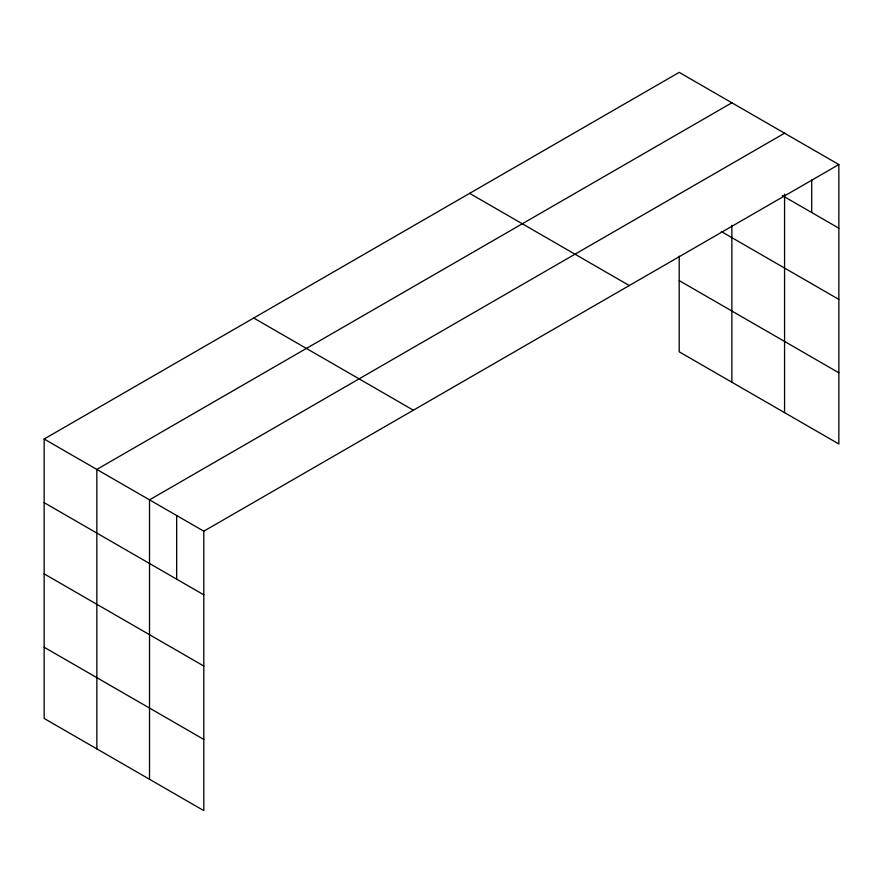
<?xml version="1.0" encoding="UTF-8"?>
<svg xmlns="http://www.w3.org/2000/svg" width="883" height="883" viewBox="0 0 883 883"><rect width="100%" height="100%" fill="white"/><g stroke="black" fill="none" stroke-linecap="round" stroke-linejoin="round"><path stroke-width="1.32" d="M44.15 439.017L203.807 531.191L203.807 810.627L44.15 718.453L44.15 439.017L679.193 72.373L838.85 164.547L838.85 443.983L679.193 351.809L679.193 256.147M731.875 102.792L96.843 469.425L96.843 748.861M784.568 133.212L149.525 499.844L149.525 779.281M203.807 531.191L838.85 164.547M782.228 195.507L838.85 228.2M721.345 231.567L838.85 299.403M679.193 280.595L838.85 372.781M469.624 193.366L629.292 285.54M253.708 318.023L413.376 410.198M44.15 502.659L203.807 594.833M44.15 573.873L203.807 666.047M44.15 647.239L203.807 739.413M811.709 180.033L811.709 212.527M784.568 194.15L784.568 412.648M731.875 225.32L731.875 382.229M176.666 515.517L176.666 579.16"/></g></svg>
